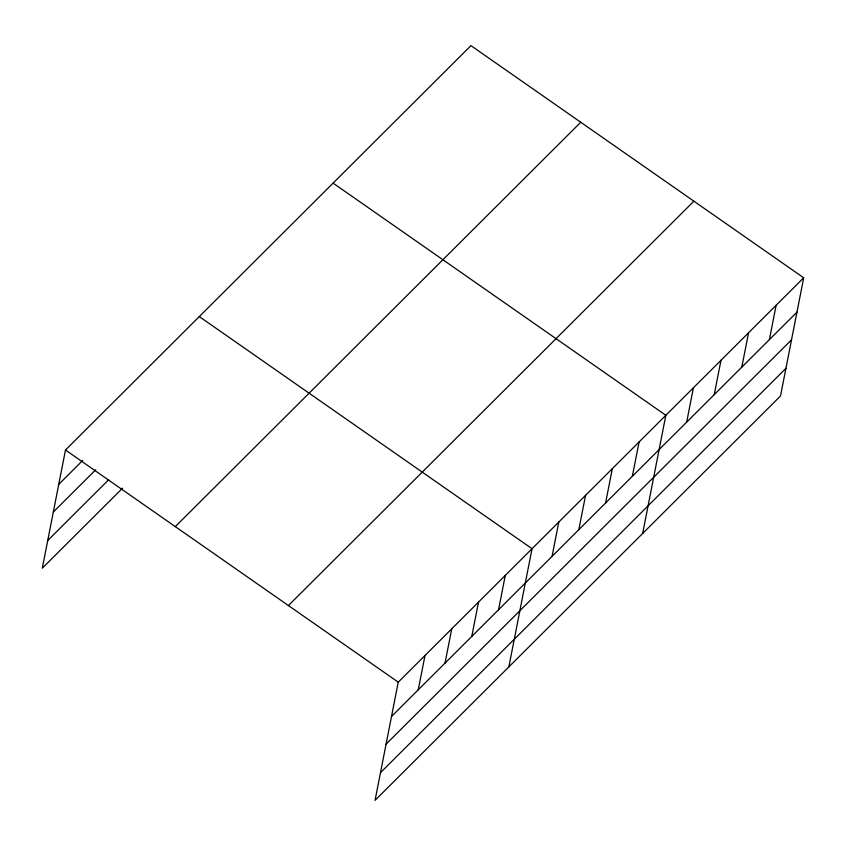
<?xml version="1.0" encoding="UTF-8"?>
<svg xmlns="http://www.w3.org/2000/svg" width="846" height="846" viewBox="0 0 846 846"><rect width="100%" height="100%" fill="white"/><g stroke="black" fill="none" stroke-linecap="round" stroke-linejoin="round"><path stroke-width="1.27" d="M803.7 277.795L398.244 682.162L375.053 800.358L780.509 395.981L803.7 277.795L470.947 45.642L65.491 450.019L42.3 568.205L122.585 488.142M418.262 689.818L424.999 655.47M445.017 663.127L451.764 628.779M471.782 636.446L478.519 602.098M498.548 609.755L505.284 575.407M508.848 666.912L532.039 548.716L199.286 316.573M552.068 556.372L558.804 522.035M578.823 529.691L585.559 495.344M605.588 503L612.324 468.652M632.343 476.309L639.079 441.961M642.653 533.466L665.844 415.28L333.091 183.127M686.677 422.122L693.413 387.775M714.246 394.627L720.982 360.28M741.815 367.132L748.562 332.785M769.395 339.637L776.131 305.29M58.755 484.356L82.739 460.436M53.319 512.031L95.767 469.699M47.725 540.541L108.626 479.798M175.302 526.624L580.758 122.247M288.433 605.556L693.889 201.179M391.497 716.509L796.964 312.132M386.072 744.173L791.528 339.806M380.478 772.684L785.945 368.317M65.491 450.019L398.244 682.162"/></g></svg>
